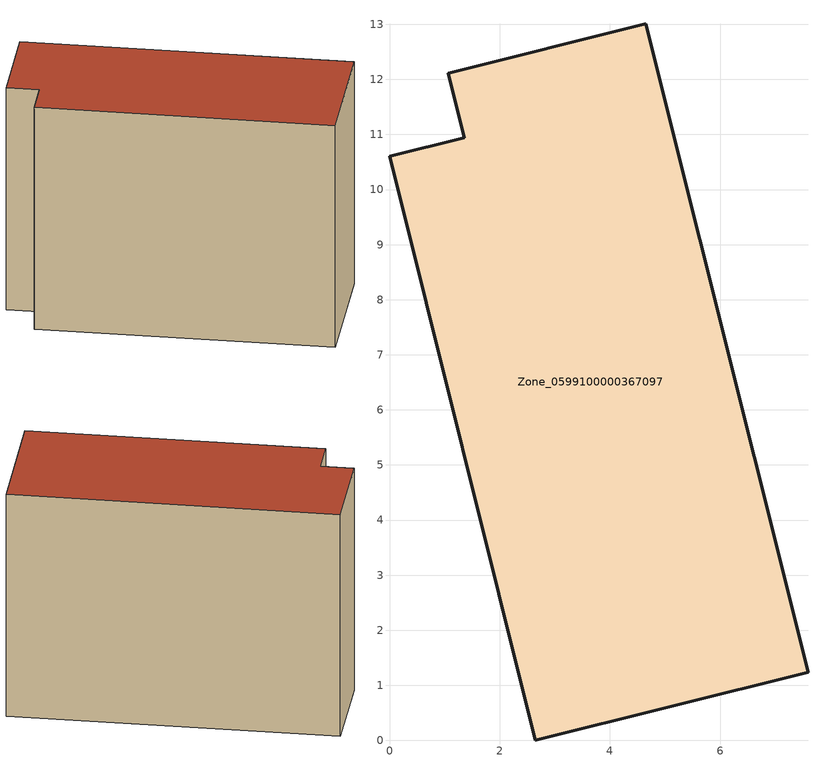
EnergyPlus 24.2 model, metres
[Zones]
Zone_0599100000367097
 floor ground (C_G): 1.06,12.12 4.66,13.01 7.6,1.24 2.65,0 0,10.6 1.36,10.94 z0
 wall outside (C_F): 2.65,0 7.6,1.24 4.66,13.01 1.06,12.12 1.36,10.94 0,10.6 2.65,0 z0:8.95
 roof outside (C_R): 4.66,13.01 1.06,12.12 1.36,10.94 0,10.6 2.65,0 7.6,1.24 z8.95
[BUILDING]
Pand.0599100000367097: North Axis=0; Terrain=City; Loads Convergence Tolerance Value=0.04; Temperature Convergence Tolerance Value=0.4; Solar Distribution=FullExterior; Maximum Number of Warmup Days=25; Minimum Number of Warmup Days=1
[Site:Location]
Rotterdam.The.Hague.AP_ZH_NLD Design_Conditions: Latitude=51.96; Longitude=4.45; Time Zone=1; Elevation=-4.5
[SITE:GROUNDTEMPERATURE:BUILDINGSURFACE]
18, 18, 18, 18, 18, 18, 18, 18, 18, 18, 18, 18
[MATERIAL] Thermal Absorptance=0.9; Solar Absorptance=0.7; Visible Absorptance=0.7
Name | Roughness | Thickness | Conductivity | Density | Specific Heat
G.TI.1992-2005 | MediumSmooth | 0.15 | 0.06 | 540 | 1210
F.TI.1992-2005 | Rough | 0.3 | 0.12 | 1920 | 840
R.TI.1992-2005 | MediumRough | 0.2 | 0.08 | 1500 | 1000
[CONSTRUCTION]
C_G: G.TI.1992-2005
C_F: F.TI.1992-2005
C_R: R.TI.1992-2005
[ZONE]
Zone_0599100000367097: Type=1; Multiplier=1; Ceiling Height=Autocalculate; Volume=Autocalculate; Floor Area=autocalculate; Part of Total Floor Area=Yes
[ZONEINFILTRATION:DESIGNFLOWRATE]
Infil_Zone_0599100000367097: Zone or ZoneList or Space or SpaceList=Zone_0599100000367097; Schedule=AlwaysOn; Design Flow Rate Calculation Method=Flow/Area; Flow Rate per Floor Area=0.0015; Constant Term Coefficient=1; Temperature Term Coefficient=0; Velocity Term Coefficient=0; Velocity Squared Term Coefficient=0
[HVACTEMPLATE:ZONE:IDEALLOADSAIRSYSTEM]
Zone_0599100000367097: Maximum Heating Supply Air Temperature=50; Minimum Cooling Supply Air Temperature=13; Maximum Heating Supply Air Humidity Ratio=0.0156; Minimum Cooling Supply Air Humidity Ratio=0.0077; Heating Limit=NoLimit; Cooling Limit=NoLimit; Dehumidification Control Type=ConstantSensibleHeatRatio; Cooling Sensible Heat Ratio=0.7; Dehumidification Setpoint=60; Humidification Control Type=None; Humidification Setpoint=30; Outdoor Air Method=None; Outdoor Air Flow Rate per Person=0.00944; Outdoor Air Flow Rate per Zone Floor Area=0; Outdoor Air Flow Rate per Zone=0; Demand Controlled Ventilation Type=None; Outdoor Air Economizer Type=NoEconomizer; Heat Recovery Type=None; Sensible Heat Recovery Effectiveness=0.7; Latent Heat Recovery Effectiveness=0.65
[ZONECONTROL:THERMOSTAT]
ThermostatControl_Zone_0599100000367097: Zone or ZoneList=Zone_0599100000367097; Control Type Schedule=DualSetpointControlType; Control 1=Thermostat_Zone_0599100000367097; Temperature Difference Between Cutout And Setpoint=0
[THERMOSTATSETPOINT:DUALSETPOINT]
Thermostat_Zone_0599100000367097: Heating Setpoint Temperature Schedule=HeatingSetpoint_Zone_0599100000367097; Cooling Setpoint Temperature Schedule=CoolingSetpoint_Zone_0599100000367097
[SCHEDULE:COMPACT]
HeatingSetpoint_Zone_0599100000367097: Through: 12/31, For: AllDays, Until: 24:00, 21
CoolingSetpoint_Zone_0599100000367097: Through: 12/31, For: AllDays, Until: 24:00, 24
DualSetpointControlType: Through: 12/31, For: AllDays, Until: 24:00, 4
AlwaysOn: Through: 12/31, For: AllDays, Until: 24:00, 1
